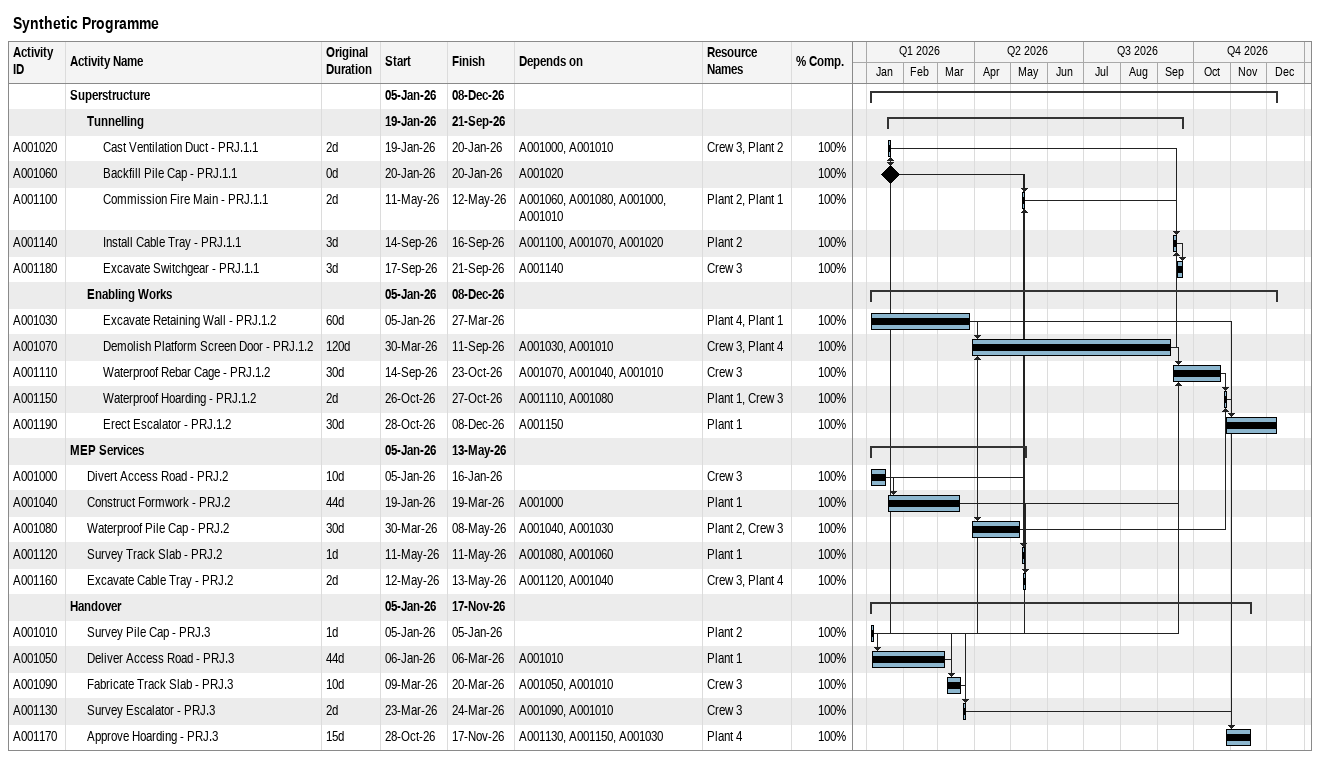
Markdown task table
Synthetic Programme

| ID | Level | Task | Original duration | Start | Finish | Predecessors | Resources | % complete |
|---|---|---|---|---|---|---|---|---|
|  | 1 | **Superstructure** |  | 2026-01-05 | 2026-12-08 |  |  |  |
|  | 2 | **Tunnelling** |  | 2026-01-19 | 2026-09-21 |  |  |  |
| A001020 | 3 | Cast Ventilation Duct - PRJ.1.1 | 2d | 2026-01-19 | 2026-01-20 | A001000, A001010 | Crew 3, Plant 2 | 100 |
| A001060 | 3 | Backfill Pile Cap - PRJ.1.1 | 0d | 2026-01-20 | 2026-01-20 | A001020 |  | 100 |
| A001100 | 3 | Commission Fire Main - PRJ.1.1 | 2d | 2026-05-11 | 2026-05-12 | A001060, A001080, A001000, A001010 | Plant 2, Plant 1 | 100 |
| A001140 | 3 | Install Cable Tray - PRJ.1.1 | 3d | 2026-09-14 | 2026-09-16 | A001100, A001070, A001020 | Plant 2 | 100 |
| A001180 | 3 | Excavate Switchgear - PRJ.1.1 | 3d | 2026-09-17 | 2026-09-21 | A001140 | Crew 3 | 100 |
|  | 2 | **Enabling Works** |  | 2026-01-05 | 2026-12-08 |  |  |  |
| A001030 | 3 | Excavate Retaining Wall - PRJ.1.2 | 60d | 2026-01-05 | 2026-03-27 |  | Plant 4, Plant 1 | 100 |
| A001070 | 3 | Demolish Platform Screen Door - PRJ.1.2 | 120d | 2026-03-30 | 2026-09-11 | A001030, A001010 | Crew 3, Plant 4 | 100 |
| A001110 | 3 | Waterproof Rebar Cage - PRJ.1.2 | 30d | 2026-09-14 | 2026-10-23 | A001070, A001040, A001010 | Crew 3 | 100 |
| A001150 | 3 | Waterproof Hoarding - PRJ.1.2 | 2d | 2026-10-26 | 2026-10-27 | A001110, A001080 | Plant 1, Crew 3 | 100 |
| A001190 | 3 | Erect Escalator - PRJ.1.2 | 30d | 2026-10-28 | 2026-12-08 | A001150 | Plant 1 | 100 |
|  | 1 | **MEP Services** |  | 2026-01-05 | 2026-05-13 |  |  |  |
| A001000 | 2 | Divert Access Road - PRJ.2 | 10d | 2026-01-05 | 2026-01-16 |  | Crew 3 | 100 |
| A001040 | 2 | Construct Formwork - PRJ.2 | 44d | 2026-01-19 | 2026-03-19 | A001000 | Plant 1 | 100 |
| A001080 | 2 | Waterproof Pile Cap - PRJ.2 | 30d | 2026-03-30 | 2026-05-08 | A001040, A001030 | Plant 2, Crew 3 | 100 |
| A001120 | 2 | Survey Track Slab - PRJ.2 | 1d | 2026-05-11 | 2026-05-11 | A001080, A001060 | Plant 1 | 100 |
| A001160 | 2 | Excavate Cable Tray - PRJ.2 | 2d | 2026-05-12 | 2026-05-13 | A001120, A001040 | Crew 3, Plant 4 | 100 |
|  | 1 | **Handover** |  | 2026-01-05 | 2026-11-17 |  |  |  |
| A001010 | 2 | Survey Pile Cap - PRJ.3 | 1d | 2026-01-05 | 2026-01-05 |  | Plant 2 | 100 |
| A001050 | 2 | Deliver Access Road - PRJ.3 | 44d | 2026-01-06 | 2026-03-06 | A001010 | Plant 1 | 100 |
| A001090 | 2 | Fabricate Track Slab - PRJ.3 | 10d | 2026-03-09 | 2026-03-20 | A001050, A001010 | Crew 3 | 100 |
| A001130 | 2 | Survey Escalator - PRJ.3 | 2d | 2026-03-23 | 2026-03-24 | A001090, A001010 | Crew 3 | 100 |
| A001170 | 2 | Approve Hoarding - PRJ.3 | 15d | 2026-10-28 | 2026-11-17 | A001130, A001150, A001030 | Plant 4 | 100 |
